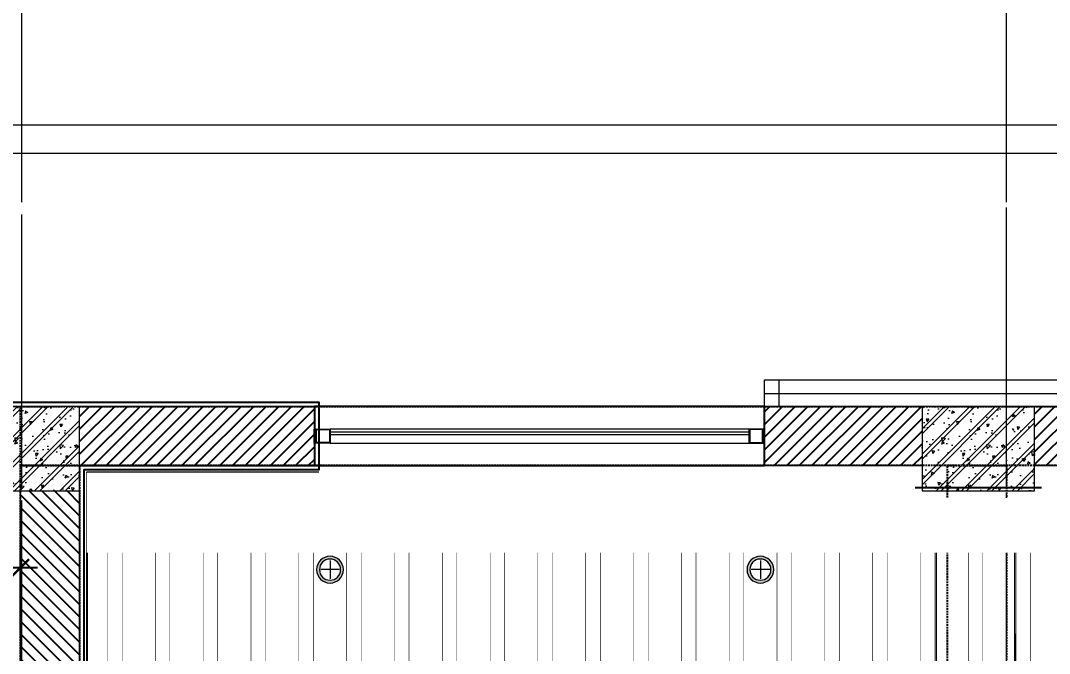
# Model space of a CAD drawing. Header units: millimetres. Extents: x -343543 to 400519, y -115663 to 104219.
# Drawn here: x -231459 to -227802, y 18522 to 20773 of the extents above; entities that cross this region are included whole.
import ezdxf
from ezdxf.xclip import XClip

# ---------------------------------------------------------------- set-up
doc = ezdxf.new("R2010")
doc.units = ezdxf.units.MM
doc.header["$XCLIPFRAME"] = 0
doc.linetypes.add('XREF MAT BANG TUONG XAY$0$CENTER', pattern=[50.800000000000004, 31.75, -6.35, 6.35, -6.35])
doc.linetypes.add('XREF MAT BANG TUONG XAY$0$xref_IKIGAI_Cot$0$HIDDEN', pattern=[9.524999999999999, 6.35, -3.175])
doc.layers.get('0').update_dxf_attribs({"color": 231, "lineweight": 0})
doc.layers.get('DefPoints').update_dxf_attribs({"color": 191})
for name, color, linetype, lineweight in [('A-CLNG', 157, 'Continuous', 25), ('A-OPEN', 20, 'Continuous', 9), ('A-PATT', 252, 'Continuous', 9), ('A-SYMBOLS', 10, 'Continuous', 13), ('SME-E-LTG-DIM', 55, 'Continuous', 18), ('XREF MAT BANG TUONG XAY$0$01.Xref _MB T1$0$A-FNSH', 8, 'Continuous', 9), ('XREF MAT BANG TUONG XAY$0$01.Xref _MB T1$0$A-GLAZ', 8, 'Continuous', 13), ('XREF MAT BANG TUONG XAY$0$01.Xref _MB T1$0$A-LITE', 8, 'Continuous', 9), ('XREF MAT BANG TUONG XAY$0$01.Xref _MB T1$0$A-RAIL', 8, 'Continuous', 9), ('XREF MAT BANG TUONG XAY$0$01.Xref _MB T1$0$A-TEXT', 8, 'Continuous', 25), ('XREF MAT BANG TUONG XAY$0$A-GRID', 8, 'XREF MAT BANG TUONG XAY$0$CENTER', 15), ('XREF MAT BANG TUONG XAY$0$A-WALL-INT', 8, 'Continuous', 9), ('XREF MAT BANG TUONG XAY$0$xref_IKIGAI_Cot$0$A-FNSH', 8, 'Continuous', 9), ('XREF MAT BANG TUONG XAY$0$xref_IKIGAI_Cot$0$A-PATT', 8, 'Continuous', 5)]:
    doc.layers.add(name, color=color, linetype=linetype, lineweight=lineweight)
doc.layers.add('fix lightting red', color=1, linetype='Continuous', lineweight=5, true_color=0xff0000)
for name, color, linetype in [('XREF MAT BANG TUONG XAY$0$A-FNSH', 8, 'Continuous'), ('XREF MAT BANG TUONG XAY$0$A-FURN', 8, 'Continuous'), ('XREF MAT BANG TUONG XAY$0$A-PATT', 8, 'Continuous'), ('XREF MAT BANG TUONG XAY$0$xref_IKIGAI_Cot$0$S-HIDD', 8, 'XREF MAT BANG TUONG XAY$0$xref_IKIGAI_Cot$0$HIDDEN')]:
    doc.layers.add(name, color=color, linetype=linetype)
doc.styles.add('SM-DIMTEXT', font='SME.shx', dxfattribs={"width": 0.7})
doc.styles.add('XREF MAT BANG TUONG XAY$0$01.Xref _MB T1$0$Standard', font='arial.ttf')
doc.linetypes.add('ZIGZAG', pattern='A,0.00254,-5.08,[131,ltypeshp.shx,S=5.08,R=0,X=-5.08,Y=0],-10.16,[131,ltypeshp.shx,S=5.08,R=180,X=5.08,Y=0],-5.08', length=20.32254)
doc.dimstyles.new('SDIM-100', dxfattribs={"dimscale": 100, "dimtxt": 2, "dimasz": 0.6, "dimexe": 0.6, "dimexo": 0.2, "dimgap": 0.5, "dimtad": 1, "dimdec": 0, "dimzin": 12, "dimtxsty": 'SM-DIMTEXT', "dimblk": 'ARCHTICK', "dimblk1": 'ARCHTICK', "dimblk2": 'ARCHTICK', "dimcen": 0.12, "dimdle": 0.6, "dimclrd": 7, "dimclre": 8, "dimadec": 0, "dimazin": 3, "dimtfac": 2, "dimtix": 1, "dimtmove": 1, "dimatfit": 3, "dimfxl": 1, "dimtzin": 0, "dimarcsym": 1})
doc.dimstyles.new('XREF MAT BANG TUONG XAY$0$01.Xref _MB T1$0$Standard', dxfattribs={"dimtxt": 0.18, "dimasz": 0.18, "dimexe": 0.18, "dimexo": 0.0625, "dimgap": 0.09, "dimtad": 0, "dimtih": 1, "dimtoh": 1, "dimdec": 4, "dimzin": 0, "dimdsep": 46, "dimtxsty": 'XREF MAT BANG TUONG XAY$0$01.Xref _MB T1$0$Standard', "dimcen": 0.09, "dimadec": 0, "dimazin": 0, "dimtfac": 1, "dimtdec": 4, "dimtofl": 0, "dimtmove": 0, "dimatfit": 3, "dimfxl": 1, "dimtolj": 1, "dimtzin": 0, "dimarcsym": 0})

# ---------------------------------------------------------------- blocks, each defined once
blk = doc.blocks.new('*U231')
at = {"layer": 'XREF MAT BANG TUONG XAY$0$A-PATT'}
h = blk.add_hatch(dxfattribs=at)
h.set_pattern_fill('ANSI31', color=8, scale=10)
h.set_pattern_definition([(45, (38646.79002936069, -11293.56439682681), (-22.45064030267288, 22.45064030267288), [])])
h.paths.add_polyline_path([(-38.69831128977239, 47.5), (3161.302080118639, 47.5), (3161.302080118639, -162.5), (-38.69831128977251, -162.5)])
at = {"layer": 'XREF MAT BANG TUONG XAY$0$A-WALL-INT', "color": 8}
blk.add_lwpolyline([(-38.69831128977239, 47.5), (3161.302080118639, 47.5), (3161.302080118639, -162.5), (-38.69831128977251, -162.5)], close=True, dxfattribs=at)
blk = doc.blocks.new('*U245')
at = {"layer": 'XREF MAT BANG TUONG XAY$0$A-PATT'}
h = blk.add_hatch(dxfattribs=at)
h.set_pattern_fill('ANSI31', color=8, scale=10)
h.set_pattern_definition([(45, (36281.78973652005, -11293.56439682681), (-22.45064030267288, 22.45064030267288), [])])
h.paths.add_polyline_path([(-38.69831128977239, 47.5), (796.3017872779892, 47.5), (796.3017872779892, -162.5), (-38.69831128977251, -162.5)])
at = {"layer": 'XREF MAT BANG TUONG XAY$0$A-WALL-INT', "color": 8}
blk.add_lwpolyline([(-38.69831128977239, 47.5), (796.3017872779892, 47.5), (796.3017872779892, -162.5), (-38.69831128977251, -162.5)], close=True, dxfattribs=at)
blk = doc.blocks.new('*U246')
at = {"layer": 'XREF MAT BANG TUONG XAY$0$A-PATT'}
h = blk.add_hatch(dxfattribs=at)
h.set_pattern_fill('ANSI31', color=8, scale=10)
h.set_pattern_definition([(45, (36006.78119126002, -11293.56439682681), (-22.45064030267288, 22.45064030267288), [])])
h.paths.add_polyline_path([(-38.69831128977239, 47.5), (521.2932420179568, 47.5), (521.2932420179568, -162.5), (-38.69831128977251, -162.5)])
at = {"layer": 'XREF MAT BANG TUONG XAY$0$A-WALL-INT', "color": 8}
blk.add_lwpolyline([(-38.69831128977239, 47.5), (521.2932420179568, 47.5), (521.2932420179568, -162.5), (-38.69831128977251, -162.5)], close=True, dxfattribs=at)
blk = doc.blocks.new('*U247')
at = {"layer": 'XREF MAT BANG TUONG XAY$0$A-PATT'}
h = blk.add_hatch(dxfattribs=at)
h.set_pattern_fill('ANSI31', color=8, scale=10)
h.set_pattern_definition([(45, (35986.79836739865, -11293.56439682681), (-22.45064030267288, 22.45064030267288), [])])
h.paths.add_polyline_path([(-38.69831128977239, 47.5), (501.3104181565868, 47.5), (501.3104181565868, -162.5), (-38.69831128977251, -162.5)])
at = {"layer": 'XREF MAT BANG TUONG XAY$0$A-WALL-INT', "color": 8}
blk.add_lwpolyline([(-38.69831128977239, 47.5), (501.3104181565868, 47.5), (501.3104181565868, -162.5), (-38.69831128977251, -162.5)], close=True, dxfattribs=at)
blk = doc.blocks.new('XREF MAT BANG TUONG XAY$0$00.xref_IKIGAI_Truc')
at = {"layer": 'XREF MAT BANG TUONG XAY$0$A-GRID', "color": 8, "ltscale": 20}
for points in [[(31399.99999999998, -3920.671974424971), (31399.99999999998, 22924.4354841252)], [(34900, -3895.000007497932), (34900, 22924.43548412589)], [(-2907.525181142613, 19400), (42750.0013740146, 19400)]]:
    blk.add_lwpolyline(points, dxfattribs=at)
blk = doc.blocks.new('XREF MAT BANG TUONG XAY$0$01.Xref _MB T1$0$A$Cfb76151b')
at = {"color": 8}
for points in [[(0, -1.13686837721616e-13), (50, -1.13686837721616e-13), (50, 49.99999999999989), (0, 49.99999999999989)], [(2, 1.999999999999886), (48, 1.999999999999886), (48, 47.9999999999999), (2, 47.99999999999989)]]:
    blk.add_lwpolyline(points, close=True, dxfattribs=at)
blk = doc.blocks.new('XREF MAT BANG TUONG XAY$0$01.Xref _MB T1$0$A$Cc763f58b')
at = {"layer": 'DefPoints', "color": 8}
blk.add_line((5.000000000000455, -49.99999999999955), (5.000000000000455, -4.547473508864641e-13), dxfattribs=at)
at = {"layer": 'XREF MAT BANG TUONG XAY$0$01.Xref _MB T1$0$A-FNSH', "color": 8}
for centre, start, end in [((2.500000000000455, 2.306152546247773), 222.6903304465031, 317.3096695534952), ((2.500000000000455, -52.30615254624777), 42.69033044650487, 137.3096695534969)]:
    blk.add_arc(centre, 3.401226185740577, start, end, dxfattribs=at)
blk = doc.blocks.new('*U112')
at = {"layer": 'XREF MAT BANG TUONG XAY$0$01.Xref _MB T1$0$A-GLAZ'}
for p, q in [((1544.991479379676, 20), (55.00000000000136, 20)), ((1544.991479379676, 10), (55.00000000000136, 10))]:
    blk.add_line(p, q, dxfattribs=at)
at = {"layer": 'XREF MAT BANG TUONG XAY$0$01.Xref _MB T1$0$A-LITE', "color": 8}
blk.add_lwpolyline([(1544.991479379676, 49.99999999999999), (55.00000000000136, 50), (55.00000000000136, 0), (1544.991479379676, -9.693676754420073e-16)], close=True, dxfattribs=at)
at = {"layer": 'XREF MAT BANG TUONG XAY$0$01.Xref _MB T1$0$A-FNSH', "color": 8, "rotation": 180}
blk.add_blockref('XREF MAT BANG TUONG XAY$0$01.Xref _MB T1$0$A$Cc763f58b', (5.000000000001364, 0), dxfattribs=at)
at = {"layer": 'XREF MAT BANG TUONG XAY$0$01.Xref _MB T1$0$A-FNSH', "color": 8, "xscale": -1, "rotation": 180}
blk.add_blockref('XREF MAT BANG TUONG XAY$0$01.Xref _MB T1$0$A$Cc763f58b', (1594.991479379676, -9.693676754420073e-16), dxfattribs=at)
at = {"layer": 'XREF MAT BANG TUONG XAY$0$01.Xref _MB T1$0$A-GLAZ', "color": 8}
blk.add_blockref('XREF MAT BANG TUONG XAY$0$01.Xref _MB T1$0$A$Cfb76151b', (5.000000000001364, 0), dxfattribs=at)
at = {"layer": 'XREF MAT BANG TUONG XAY$0$01.Xref _MB T1$0$A-GLAZ', "color": 8, "xscale": -1}
blk.add_blockref('XREF MAT BANG TUONG XAY$0$01.Xref _MB T1$0$A$Cfb76151b', (1594.991479379676, -9.693676754420073e-16), dxfattribs=at)
blk = doc.blocks.new('*D319')
at = {"color": 0, "lineweight": -2, "transparency": 16777216}
for p, q in [((34933.58977349476, 18592.13953554926), (34933.58977349476, 14827.52202870164)), ((34930.0001098338, 14775.84359054704), (34930.0001098338, 14827.88202870164)), ((34930.1801098338, 14827.70202870164), (34931.33137413359, 14827.70202870164)), ((34933.40977349476, 14827.70202870164), (34932.25850919497, 14827.70202870164))]:
    blk.add_line(p, q, dxfattribs=at)
at = {"color": 0, "transparency": 16777216}
for points in [[(34930.1801098338, 14827.73202870164), (34930.1801098338, 14827.67202870164), (34930.0001098338, 14827.70202870164)], [(34933.40977349476, 14827.73202870164), (34933.40977349476, 14827.67202870164), (34933.58977349476, 14827.70202870164)]]:
    blk.add_solid(points, dxfattribs=at)
at = {"layer": 'DefPoints', "color": 0, "transparency": 16777216}
for p in [(34933.58977349476, 18592.20203554926), (34933.58977349476, 14827.70202870164), (34930.0001098338, 14775.78109054704)]:
    blk.add_point(p, dxfattribs=at)
at = {"color": 0, "transparency": 16777216, "insert": (34931.79494166428, 14827.70202870164), "char_height": 0.18, "attachment_point": 5, "style": 'XREF MAT BANG TUONG XAY$0$01.Xref _MB T1$0$Standard'}
blk.add_mtext('\\A1;3.5897', dxfattribs=at)
blk = doc.blocks.new('XREF MAT BANG TUONG XAY$0$xref_IKIGAI_Cot')
at = {"layer": 'XREF MAT BANG TUONG XAY$0$xref_IKIGAI_Cot$0$A-PATT'}
h = blk.add_hatch(dxfattribs=at)
h.set_pattern_fill('BT-01', color=8, scale=15, angle=-179.9998580989131, pattern_type=2)
h.set_pattern_definition([(230.0001419010869, (31525.00151679112, 19320.0007925255), (-107.5890507019613, 9.412553787944837), [11.25, -123.75]), (175.0001419010869, (31525.00151679112, 19320.0007925255), (20.81297947838801, -112.8287685090658), [9, -99]), (280.4515419010869, (31516.03576284846, 19320.78517132055), (-86.77615113268314, -103.4161462228494), [9.5610285, -105.1713168]), (226.1843419010869, (31525.00159109035, 19290.0007925256), (-160.0862187830367, 24.82745567330735), [16.875, -185.625]), (276.6357419010869, (31511.66107421623, 19292.06975553593), (-140.1990439508108, -146.1180278582398), [14.3415432, -157.75695]), (171.1843419010868, (31525.00159109035, 19290.0007925256), (-140.1989298882782, -146.1181373616897), [13.5, -148.5]), (201.0001419010869, (31510.00157251559, 19297.50075537596), (-89.53620738887321, 60.39261185092788), [11.25, -123.75]), (146.0001419010869, (31510.00157251559, 19297.50075537596), (-36.49703039765603, -108.7725971474099), [9, -99]), (251.4515419010869, (31502.54022510132, 19302.53347779689), (-126.0332744679905, -48.37988664583861), [9.5610285, -105.1713168]), (217.5001419010869, (31525.00151679112, 19320.0007925255), (-1.823854628794049, -49.93408259188334), [0, -97.8, 0, -100.5, 0, -99.375]), (187.5001419010869, (31525.00151679112, 19320.0007925255), (-39.46028409375825, -59.16185451149996), [0, -57.29999999999999, 0, -95.54999999999998, 0, -37.87499999999999]), (147.5001419010869, (31558.45151679101, 19320.00087536915), (-80.0733738046644, 3.383032447152493), [0, -37.5, 0, -117, 0, -155.25]), (137.5001419010869, (31573.45151679097, 19320.00091251877), (-87.47788821247144, -15.01596400123384), [0, -48.75, 0, -77.69999999999999, 0, -110.25]), (225.0001419010869, (31525.00151679112, 19320.0007925255), (45.0781689426771, -45.07794565833121), []), (225.0001419010869, (31525.0015622994, 19301.62579252556), (45.0781689426771, -45.07794565833121), [])])
h.paths.add_polyline_path([(31605.00131865958, 19400.00099065655), (31305.0013186605, 19400.0002476642), (31305.00206165285, 19100.00024766512), (31605.00206165193, 19100.00099065747)])
h = blk.add_hatch(dxfattribs=at)
h.set_pattern_fill('BT-01', color=8, scale=15, angle=-179.9998580989131, pattern_type=2)
h.set_pattern_definition([(230.0001419010869, (34820.00103591861, 19320.00054486138), (-107.5890507019613, 9.412553787944837), [11.25, -123.75]), (175.0001419010869, (34820.00103591861, 19320.00054486138), (20.81297947838801, -112.8287685090658), [9, -99]), (280.4515419010869, (34811.03528197596, 19320.78492365643), (-86.77615113268314, -103.4161462228494), [9.5610285, -105.1713168]), (226.1843419010869, (34820.00111021785, 19290.00054486148), (-160.0862187830367, 24.82745567330735), [16.875, -185.625]), (276.6357419010869, (34806.66059334372, 19292.06950787181), (-140.1990439508108, -146.1180278582398), [14.3415432, -157.75695]), (171.1843419010868, (34820.00111021785, 19290.00054486148), (-140.1989298882782, -146.1181373616897), [13.5, -148.5]), (201.0001419010869, (34805.00109164308, 19297.50050771184), (-89.53620738887321, 60.39261185092788), [11.25, -123.75]), (146.0001419010869, (34805.00109164308, 19297.50050771184), (-36.49703039765603, -108.7725971474099), [9, -99]), (251.4515419010869, (34797.53974422881, 19302.53323013277), (-126.0332744679905, -48.37988664583861), [9.5610285, -105.1713168]), (217.5001419010869, (34820.00103591861, 19320.00054486138), (-1.823854628794049, -49.93408259188334), [0, -97.8, 0, -100.5, 0, -99.375]), (187.5001419010869, (34820.00103591861, 19320.00054486138), (-39.46028409375825, -59.16185451149996), [0, -57.29999999999999, 0, -95.54999999999998, 0, -37.87499999999999]), (147.5001419010869, (34853.45103591851, 19320.00062770503), (-80.0733738046644, 3.383032447152493), [0, -37.5, 0, -117, 0, -155.25]), (137.5001419010869, (34868.45103591846, 19320.00066485465), (-87.47788821247144, -15.01596400123384), [0, -48.75, 0, -77.69999999999999, 0, -110.25]), (225.0001419010869, (34820.00103591861, 19320.00054486138), (45.0781689426771, -45.07794565833121), []), (225.0001419010869, (34820.00108142689, 19301.62554486144), (45.0781689426771, -45.07794565833121), [])])
h.paths.add_polyline_path([(35000.00083778676, 19400.00099065655), (34600.00083778799, 19400.00000000008), (34600.00158078034, 19100.000000001), (35000.00158077911, 19100.00099065747)])
at = {"layer": 'XREF MAT BANG TUONG XAY$0$A-GRID', "color": 8, "ltscale": 20}
for points in [[(31399.99999999998, -3920.671974424971), (31399.99999999998, 22924.4354841252)], [(34900, -3895.000007497932), (34900, 22924.43548412589)], [(-2907.525181142613, 19400), (42750.0013740146, 19400)]]:
    blk.add_lwpolyline(points, dxfattribs=at)
at = {"layer": 'XREF MAT BANG TUONG XAY$0$xref_IKIGAI_Cot$0$A-FNSH', "color": 8}
for points in [[(31605.00131865958, 19400.00099065655), (31305.0013186605, 19400.0002476642), (31305.00206165285, 19100.00024766512), (31605.00206165193, 19100.00099065747)], [(35000.00083778676, 19400.00099065655), (34600.00083778799, 19400.00000000008), (34600.00158078034, 19100.000000001), (35000.00158077911, 19100.00099065747)]]:
    blk.add_lwpolyline(points, close=True, dxfattribs=at)
at = {"layer": 'XREF MAT BANG TUONG XAY$0$xref_IKIGAI_Cot$0$S-HIDD', "color": 8}
for points in [[(31395.00142219053, 19399.99902762077), (40000.0015206159, 19399.99902192166), (40000.0015206159, 19189.99902192166), (31395.00142219053, 19189.99902762077)], [(31605.00141775419, 15900.00021702587), (31395.01070292435, 15900.00021702587), (31395.01070582644, 19189.99902987841), (31605.00142065628, 19189.99902987841)], [(34900.00130532393, 9989.999985741539), (34690.01059049409, 9989.999985741539), (34690.01058654448, 19189.99902188455), (34900.00130137432, 19189.99902188455)]]:
    blk.add_lwpolyline(points, close=True, dxfattribs=at)
blk = doc.blocks.new('*U617')
blk.add_lwpolyline([(-50, 7913.600491315874), (0, 7913.600491315874), (0, -741.3937111513951), (-50, -741.3937111513951)], close=True)
blk.add_wipeout([(-50, 7913.600491315871), (9.094947017729282e-13, 7913.600491315871), (9.094947017729282e-13, -741.3937111513969), (-50, -741.3937111513969)])
blk = doc.blocks.new('*U619')
blk.add_lwpolyline([(-50, 1957.083274758779), (0, 1957.083274758779), (0, -6697.911927190054), (-50, -6697.911927190054)], close=True)
blk.add_wipeout([(-50, 1957.0832747587774), (-9.094947017729282e-13, 1957.0832747587774), (-9.094947017729282e-13, -6697.911927190057), (-50, -6697.911927190057)])
blk = doc.blocks.new('*U620')
blk.add_lwpolyline([(-50, -3692.91741448442), (0, -3692.91741448442), (0, -6697.911927190054), (-50, -6697.911927190054)], close=True)
blk.add_wipeout([(-50, -3692.91741448442), (-2.2737367544323206e-13, -3692.91741448442), (-2.2737367544323206e-13, -6697.911927190056), (-50, -6697.911927190056)])
blk = doc.blocks.new('*U621')
blk.add_lwpolyline([(-50, -3692.916414965572), (0, -3692.916414965572), (0, -6697.911927190054), (-50, -6697.911927190054)], close=True)
blk.add_wipeout([(-50, -3692.9164149655708), (-4.547473508864641e-13, -3692.9164149655708), (-4.547473508864641e-13, -6697.911927190056), (-50, -6697.911927190056)])
blk = doc.blocks.new('nnnndgnb')
at = {"layer": 'A-PATT'}
for name, p in [('*U617', (3740, -481.6513876666377)), ('*U619', (3910, 5474.866828409304)), ('*U620', (4080.00002954846, 11124.86651813365)), ('*U620', (4250, 11124.86651813365)), ('*U620', (4420, 11124.86651813365)), ('*U620', (4590, 11124.86651813365)), ('*U620', (4760, 11124.86651813365)), ('*U620', (4930, 11124.86651813365)), ('*U620', (5099.999999999999, 11124.86651813365)), ('*U621', (5270, 11124.86651813365)), ('*U620', (5440, 11124.86651813365)), ('*U620', (5610, 11124.86651813365)), ('*U620', (5780, 11124.86651813365)), ('*U620', (5950, 11124.86651813365)), ('*U620', (6120, 11124.86651813365)), ('*U620', (6290, 11124.86651813365)), ('*U620', (6460.000000000001, 11124.86651813365)), ('*U620', (6629.999999999999, 11124.86651813365)), ('*U620', (6800, 11124.86651813365)), ('*U620', (6970, 11124.86651813365))]:
    blk.add_blockref(name, p, dxfattribs=at)
blk.add_wipeout([(-754.9951115338072, 7716.94798184203), (3649.997219928081, 7716.485807301709), (3649.9878264141007, 7626.95608759866), (4099.887868136106, 7626.955264035196), (4100.258333335247, 7716.957471532627), (7044.9901947917715, 7716.957848881166), (7044.9901947917715, 7431.950103168083), (-755.0049287460556, 7431.949103511903)])
blk = doc.blocks.new('_ArchTick')
at = {"color": 0, "linetype": 'ByBlock', "const_width": 0.15}
blk.add_lwpolyline([(-0.5, -0.5), (0.5, 0.5)], dxfattribs=at)
blk = doc.blocks.new('*D1223')
at = {"layer": 'DefPoints', "color": 0, "transparency": 16777216}
for p in [(-231459.0142089425, 18827.43983518008), (-231459.0142089425, 18586.77388459597), (-231764.0297762528, 18568.98590100431)]:
    blk.add_point(p, dxfattribs=at)
at = {"layer": 'SME-E-LTG-DIM', "color": 8, "lineweight": -2, "transparency": 16777216}
for p, q in [((-231764.0297762528, 18588.98590100431), (-231764.0297762528, 18887.43983518008)), ((-231459.0142089425, 18606.77388459597), (-231459.0142089425, 18887.43983518008))]:
    blk.add_line(p, q, dxfattribs=at)
at = {"layer": 'SME-E-LTG-DIM', "color": 7, "lineweight": -2, "transparency": 16777216}
for p, q in [((-231764.0297762528, 18827.43983518008), (-231824.0297762528, 18827.43983518008)), ((-231764.0297762528, 18827.43983518008), (-231459.0142089425, 18827.43983518008)), ((-231459.0142089425, 18827.43983518008), (-231399.0142089425, 18827.43983518008))]:
    blk.add_line(p, q, dxfattribs=at)
at = {"layer": 'SME-E-LTG-DIM', "color": 7, "lineweight": -2, "transparency": 16777216, "xscale": 60, "yscale": 60, "zscale": 60}
blk.add_blockref('_ArchTick', (-231764.0297762528, 18827.43983518008), dxfattribs=at)
at = {"layer": 'SME-E-LTG-DIM', "color": 7, "lineweight": -2, "transparency": 16777216, "xscale": 60, "yscale": 60, "zscale": 60, "rotation": 180}
blk.add_blockref('_ArchTick', (-231459.0142089425, 18827.43983518008), dxfattribs=at)
at = {"layer": 'SME-E-LTG-DIM', "color": 0, "transparency": 16777216, "insert": (-231611.5219925976, 18952.43983518008), "char_height": 150, "attachment_point": 5, "style": 'SM-DIMTEXT'}
blk.add_mtext('305', dxfattribs=at)
blk = doc.blocks.new('LT8A')
at = {"layer": 'A-PATT', "true_color": 0xd6d6d6}
h = blk.add_hatch(dxfattribs=at)
h.set_pattern_fill('_USER', color=254, scale=340, double=1, pattern_type=0)
h.set_pattern_definition([(0, (-1255.002466858161, -18820.00015866763), (0, 340), []), (90, (-1255.002466858161, -18820.00015866763), (-340, 2.0818995585505e-14), [])])
edge = h.paths.add_edge_path(flags=17)
edge.add_arc((0, 0), 37.5, 0, 360)
edge = h.paths.add_edge_path()
edge.add_arc((0, 0), 47.5, 0, 360)
at = {"layer": 'A-PATT'}
h = blk.add_hatch(color=256, dxfattribs=at)
h.dxf.hatch_style = 1
edge = h.paths.add_edge_path(flags=17)
edge.add_arc((0, 0), 37.5, 0, 360)
edge = h.paths.add_edge_path()
edge.add_arc((0, 0), 47.5, 0, 360)
for points in [[(-33, 0), (33, 0)], [(0, 33), (0, -33)]]:
    blk.add_lwpolyline(points)
for radius in [47.5, 37.5]:
    blk.add_circle((0, 0), radius)
blk = doc.blocks.new('01.Xref _MB T1')
at = {"color": 8}
for points in [[(34040.00029403632, 19494.99932321691), (34090.00029403632, 19494.99932321691), (34090.0002941045, 19400.00017407324), (34040.0002941045, 19400.00017407324)], [(39999.98286495637, 2999.999971648669), (40000.00011983114, 19400.00000088175), (-0.0001133780606323853, 19399.99891031675), (0.000109863918623887, 2999.999971648669), (8394.990727505367, 2999.999903546392), (8394.990727505367, -99.99995756214776), (31605.0109035246, -99.99952292154558), (31605.0109035246, 3000.000348937985)], [(34650.00021988038, 16199.9991472563), (31905.00021835906, 16199.9991472563), (31905.00021840366, 18888.20733096902), (34650.00010986391, 18890.10609543654)], [(34930.00010979911, 18907.20168534776), (39540.00010979291, 18902.78640710765), (39540.00010986391, 10450), (38084.99903624673, 10450.00000039882), (38084.99903624673, 10200.00000039882), (36484.99903624673, 10200.00000039882), (36484.99903534852, 10450), (34930.00010987011, 10450)], [(36460.00013848897, 10449.99961701415), (36459.90202095178, 10824.96238286718), (36720.0248264062, 10825.0304499164), (36720.02482640629, 10225.00011327569), (37849.99991364451, 10225.00011327586), (37849.99991364451, 10825.0085113863), (38110.00022672314, 10825.00851213525), (38110.00022780339, 10450.00000039196), (39540.00010986391, 10450.00000040397), (39540.00010979313, 18876.83587861802), (34930.00010979911, 18907.20168534776), (34930.00010979911, 10450)]]:
    blk.add_lwpolyline(points, close=True, dxfattribs=at)
blk.add_lwpolyline([(34650.00010986391, 15899.9991472563), (31605.00021835408, 15900.00021704991), (31605.00021840863, 19187.99988748942), (34600.00955092644, 19190.00265734544), (34600.00955092644, 19100.00024768723), (35000.00021972782, 19100), (35000.00021972782, 19190.00240943941), (39700.00021972782, 19190.0024092436), (39699.99997207134, 18999.99691853981), (39789.99986220743, 18999.99691853981), (39790.00010986391, 10199.99999996921), (34650.00010986391, 10200.00000085072), (34650.00010986391, 15899.9991472563)], dxfattribs=at)
at = {"layer": 'XREF MAT BANG TUONG XAY$0$01.Xref _MB T1$0$A-FNSH', "color": 8}
for points in [[(31714.99072657881, 1999.999993290709), (40999.99999590934, 1999.999981685571), (41000.00011603854, 20399.99967771958), (25516.68714677975, 20400.00779865909)], [(40899.99999971803, 9194.99984306741), (40900.00011535676, 20299.99973147439), (25616.68709302492, 20300.00774490426), (25616.68709320901, 19495.00000002287)]]:
    blk.add_lwpolyline(points, dxfattribs=at)
at = {"layer": 'XREF MAT BANG TUONG XAY$0$01.Xref _MB T1$0$A-RAIL', "color": 8}
blk.add_lwpolyline([(35540.00029403632, 19494.99887736637), (35540.00029403632, 19444.99887736637), (34040.00029403632, 19444.99932321691), (34040.00029403632, 19494.99932321691)], close=True, dxfattribs=at)
at = {"layer": 'XREF MAT BANG TUONG XAY$0$01.Xref _MB T1$0$A-TEXT', "color": 8}
blk.add_lwpolyline([(34040.00029403632, 19400), (32440.00040691735, 19400), (32440.00040691735, 19190.00763386422), (34040.00029403632, 19190.00763386422)], close=True, dxfattribs=at)
at = {"layer": 'XREF MAT BANG TUONG XAY$0$A-FNSH', "color": 8}
for points in [[(25835.0013457417, 19414.99916421254), (32455.00148629014, 19415.00765309886), (32455.00148613119, 19174.99886135979), (31620.01106834968, 19175.00747941218), (31620.00136628314, 15885.00021839922), (30280.06332320855, 15884.99913533727)], [(32455.00148613118, 19164.99886135925), (31630.01103885991, 19165.00737620056), (31630.00133679371, 15875.00022648212), (30270.06332321639, 15874.99912725434)]]:
    blk.add_lwpolyline(points, dxfattribs=at)
at = {"color": 8}
blk.add_blockref('XREF MAT BANG TUONG XAY$0$00.xref_IKIGAI_Truc', (0.000109863918623887, 0), dxfattribs=at)
ref = blk.add_blockref('XREF MAT BANG TUONG XAY$0$xref_IKIGAI_Cot', (-0.009273172880057245, -1.075099498848431e-05), dxfattribs=at)
XClip(ref).set_block_clipping_path([(-1610.3425959282936, -2225.6693134198044), (41829.12952086335, 21555.881957526355)])
at = {"layer": 'XREF MAT BANG TUONG XAY$0$01.Xref _MB T1$0$A-TEXT', "color": 8, "rotation": 180}
blk.add_blockref('*U112', (34039.9918594147, 19319.99999914183), dxfattribs=at)
at = {"layer": 'XREF MAT BANG TUONG XAY$0$A-FURN', "color": 8}
for name, p in [('*U245', (31643.69853096172, 19352.50763288586)), ('*U246', (34078.69860527806, 19352.51102467091)), ('*U247', (35038.68987579232, 19352.49901448217))]:
    blk.add_blockref(name, p, dxfattribs=at)
at = {"layer": 'XREF MAT BANG TUONG XAY$0$A-FURN', "color": 8, "rotation": 90.00000000000001}
blk.add_blockref('*U231', (31442.51049282872, 15938.69852829166), dxfattribs=at)
at = {"color": 8}
dim = blk.add_linear_dim(base=(34933.58977349476, 14827.70202870164), p1=(34930.0001098338, 14775.78109054704), p2=(34933.58977349476, 18592.20203554926), angle=180, dimstyle='XREF MAT BANG TUONG XAY$0$01.Xref _MB T1$0$Standard', dxfattribs=at)
dim.commit()
dim.dimension.update_dxf_attribs({"geometry": '*D319', "text_midpoint": (34931.79494166428, 14827.70202870164)})

msp = doc.modelspace()

# ---------------------------------------------------------------- block references
at = {"layer": 'A-SYMBOLS'}
msp.add_blockref('01.Xref _MB T1', (-262854.0247017712, 2.91038304567337e-11), dxfattribs=at)

# ---------------------------------------------------------------- next in the draw order: linework, layer by layer
at = {"layer": 'A-CLNG', "color": 251, "linetype": 'ZIGZAG', "ltscale": 0.01}
for points in [[(-231224.023076317, 19112.35686441473), (-223424.0328613853, 19112.35143106708)], [(-231224.023076317, 19032.35686441473), (-223424.0328613853, 19032.35143106708)], [(-231224.023076317, 18952.35686441473), (-223424.0328613853, 18952.35143106708)]]:
    msp.add_lwpolyline(points, dxfattribs=at)

# ---------------------------------------------------------------- next in the draw order: block references
at = {"layer": 'fix lightting red', "xscale": -1}
for p in [(-230359.0305255594, 18820.00014791666), (-228829.032881525, 18820.00014791667)]:
    msp.add_blockref('LT8A', p, dxfattribs=at)

# ---------------------------------------------------------------- next in the draw order: dimensions: what is measured, and where the dimension line sits
at = {"layer": 'SME-E-LTG-DIM'}
dim = msp.add_linear_dim(base=(-231459.0142089425, 18827.43983518008), p1=(-231764.0297762528, 18568.98590100431), p2=(-231459.0142089425, 18586.77388459597), dimstyle='SDIM-100', override={"dimtxt": 1.5, "dimtfill": 0}, dxfattribs=at)
dim.commit()
dim.dimension.update_dxf_attribs({"geometry": '*D1223', "text_midpoint": (-231611.5219925976, 18952.43983518008)})

# ---------------------------------------------------------------- next in the draw order: block references
at = {"layer": 'A-OPEN', "xscale": -1}
msp.add_blockref('nnnndgnb', (-224179.0328815252, 11448.04492732532), dxfattribs=at)

doc.saveas('drawing.dxf')
